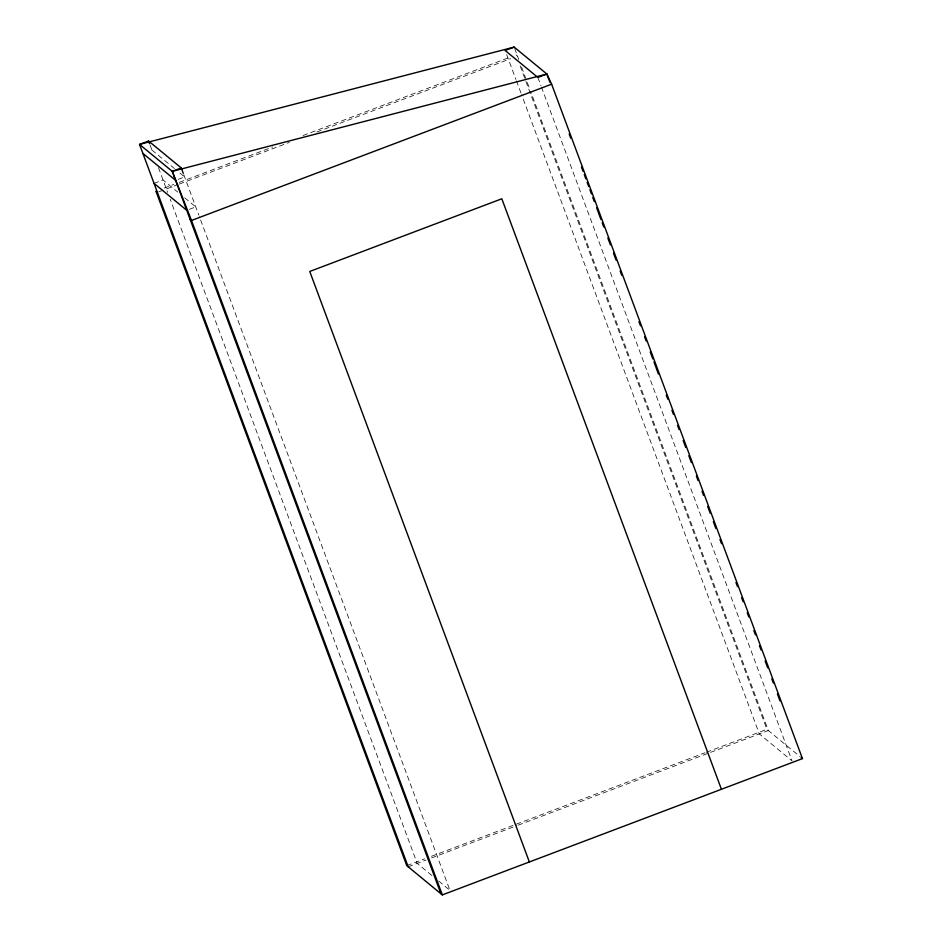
<?xml version="1.0" encoding="UTF-8"?>
<svg xmlns="http://www.w3.org/2000/svg" width="942" height="942" viewBox="0 0 942 942"><rect width="100%" height="100%" fill="white"/><g stroke="black" fill="none" stroke-linecap="round" stroke-linejoin="round"><path stroke-width="0.71" stroke-dasharray="4.71 3.53" d="M154.041 183.384L163.048 179.969L177.708 192.05M178.179 179.369L184.608 176.931L178.968 172.292M164.202 188.07L173.823 184.432M179.321 182.348L272.78 146.976M303.018 135.53L509.198 57.509M158.751 191.838L177.991 184.561M179.369 184.043L289.324 142.43M316.818 132.021L510.623 58.687M189.33 209.336L195.759 206.91L184.479 197.62M406.767 865.627L424.642 858.857M431.507 856.266L705.04 752.752M706.406 752.234L766.894 729.343L799.911 756.532M408.204 866.805L426.067 860.034M431.566 857.95L516.781 825.698M518.159 825.18L709.208 752.882M710.586 752.364L768.319 730.521L530.558 91.197M516.075 54.907L517.488 56.084M151.898 150.002L174.458 168.571M431.872 875.471L417.212 863.402L170.219 199.257M438.642 881.041L449.923 890.331L199.351 216.554M537.87 77.444L540.943 85.71M541.462 87.088L792.034 760.865L759.323 733.936L521.55 94.6M514.673 48.478L518.771 59.499M521.597 67.117L530.04 89.82M520.172 65.94L766.894 729.343M506.69 54.636L515.922 79.446M516.428 80.824L521.044 93.223M183.772 174.659L198.833 215.176M150.049 145.033L152.545 151.756M158.48 167.711L167.652 192.368"/><path stroke-width="1.41" d="M183.266 173.316L181.264 167.935L148.553 141.006L139.546 144.409L408.204 866.805M157.373 192.356L155.948 191.191L406.767 865.627L442.328 894.9L802.454 758.616L551.635 84.191L546.878 74.029L514.155 47.1L139.546 144.409L172.268 171.35L181.264 167.935M514.155 47.1L505.159 50.503L536.74 76.514M537.87 77.444L546.878 74.029L549.951 82.295M551.635 84.191L191.509 220.463L190.096 219.298M440.927 893.734L172.268 171.35L546.878 74.029M142.89 153.405L175.612 180.334M154.041 183.384L186.763 210.313M801.03 757.45L802.454 758.616M172.268 171.35L191.509 220.463L442.328 894.9M569.192 134.047L570.722 138.18M581.497 167.146L583.039 171.291M584.287 174.623L585.818 178.756M587.137 182.324L588.679 186.457M589.916 189.778L591.458 193.911M592.777 197.49L594.32 201.623M596.58 207.687L598.123 211.82M598.417 212.656L600.984 219.557M602.221 222.842L603.751 226.975M607.849 237.996L610.416 244.885M613.489 253.162L616.056 260.051M620.154 271.072L621.685 275.205M638.947 321.622L640.478 325.755M644.587 336.789L646.13 340.933M650.227 351.967L652.794 358.855M653.972 362.011L655.514 366.144M655.867 367.133L658.434 374.033M666.277 395.075L667.807 399.208M671.905 410.241L673.448 414.374M677.545 425.395L679.076 429.528M683.186 440.55L685.741 447.438M688.814 455.704L691.381 462.593M696.385 476.087L698.046 480.502M702.037 491.265L703.568 495.398M707.678 506.431L710.244 513.331M713.318 521.609L715.885 528.497M719.982 539.53L721.525 543.675M735.961 582.474L737.504 586.607M741.601 597.628L743.132 601.761M747.23 612.783L748.772 616.916M753.836 630.563L755.437 634.826M759.476 645.729L761.065 649.98M765.128 660.907L767.73 667.902M771.792 678.841L773.37 683.056M777.433 694.007L780.035 700.966M721.419 789.278L501.815 198.774L309.753 271.461L529.357 861.965M148.553 141.006L149.554 143.69"/></g></svg>
